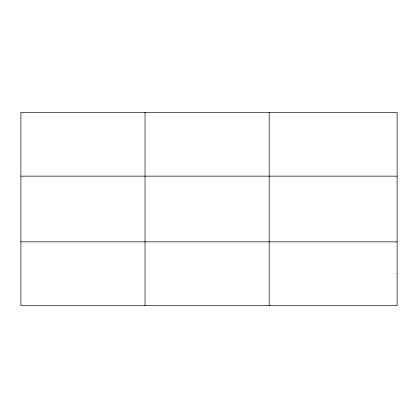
<?xml version="1.0" encoding="UTF-8"?>
<svg xmlns="http://www.w3.org/2000/svg" width="418" height="418" viewBox="0 0 418 418"><rect width="100%" height="100%" fill="white"/><g stroke="black" fill="none" stroke-linecap="round" stroke-linejoin="round"><path stroke-width="0.63" d="M145.046 112.405L145.046 305.595M269.192 112.405L269.192 305.595M20.9 176.156L397.1 176.156M20.9 241.844L397.1 241.844M397.1 273.717L397.1 305.595L20.9 305.595L20.9 112.405L397.1 112.405L397.1 273.717"/></g></svg>
